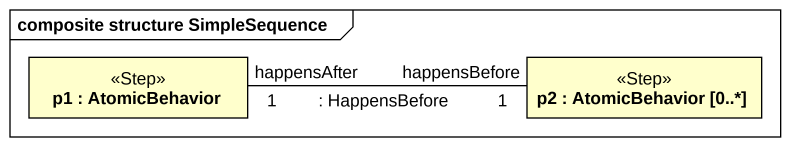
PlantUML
@startuml
mainframe composite structure SimpleSequence
rectangle "p1 : AtomicBehavior" as p1 <<Step>>
rectangle "p2 : AtomicBehavior [0..*]" as p2 <<Step>>
p1 "1\nhappensAfter" -right- "1\nhappensBefore" p2 : : HappensBefore
@enduml
